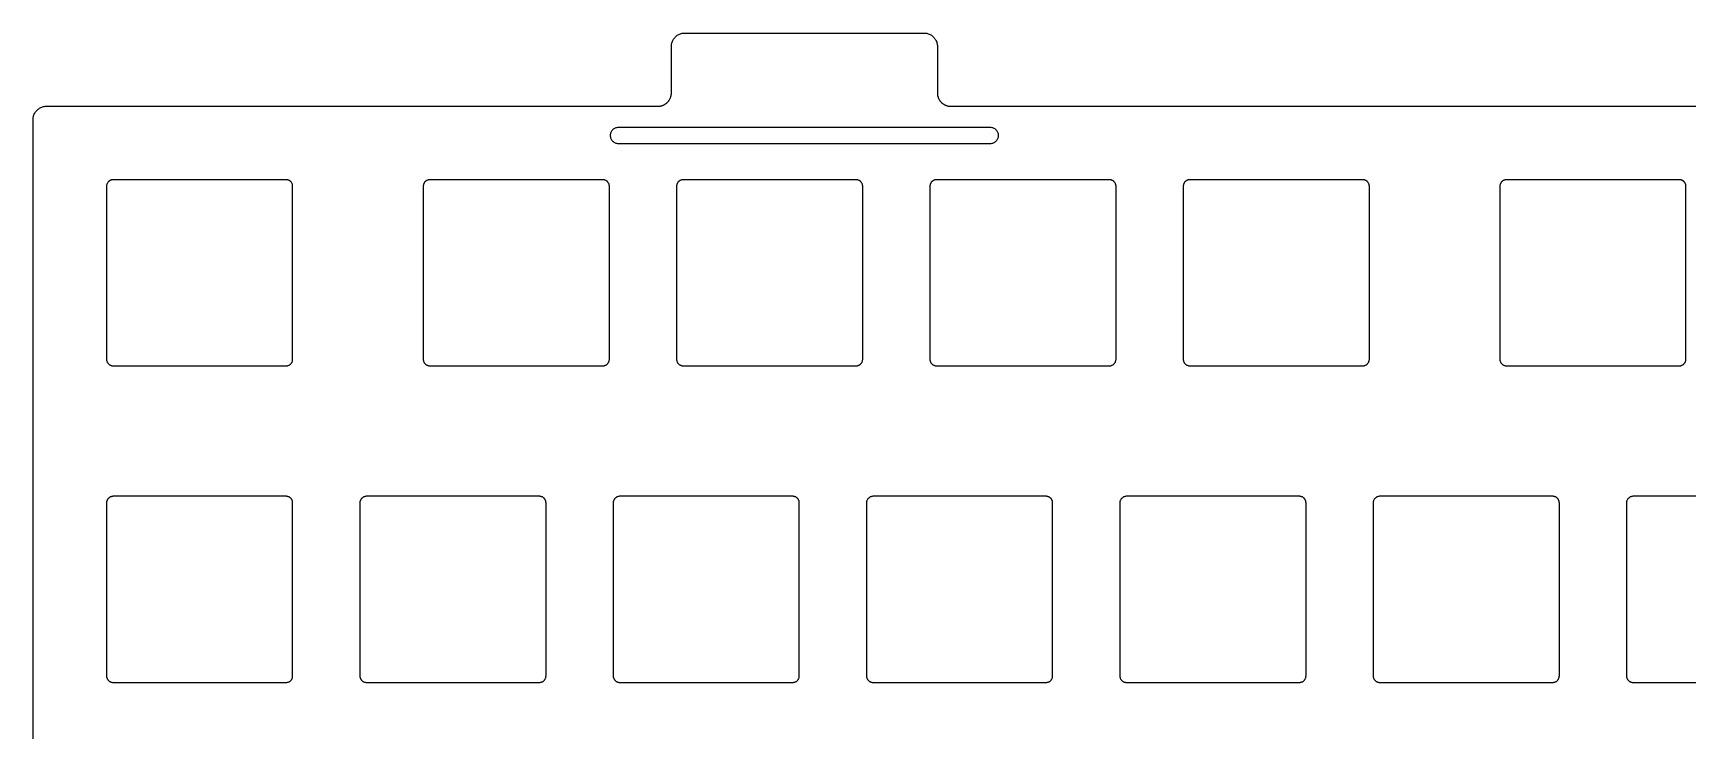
# Model space of a CAD drawing. Header units: millimetres. Extents: x -6 to 321, y -6 to 135.
# Drawn here: x 0 to 124.4, y 82.8 to 135.3 of the extents above; entities that cross this region are included whole.
import ezdxf

# ---------------------------------------------------------------- set-up
doc = ezdxf.new("R2010")
doc.units = ezdxf.units.MM
for name, color, linetype in [('CUTOUTS', 1, 'Continuous'), ('FLEX', 3, 'Continuous'), ('OUTLINE', 7, 'Continuous')]:
    doc.layers.add(name, color=color, linetype=linetype)

msp = doc.modelspace()

# ---------------------------------------------------------------- linework, layer by layer
at = {"layer": 'CUTOUTS'}
for points in [[(5.86, 110.33), (5.9, 110.32), (5.93, 110.31), (5.96, 110.3), (5.99, 110.3), (6.03, 110.3), (19.02, 110.3), (19.06, 110.3), (19.09, 110.3), (19.12, 110.31), (19.15, 110.32), (19.19, 110.33), (19.22, 110.34), (19.25, 110.35), (19.27, 110.37), (19.3, 110.38), (19.33, 110.4), (19.35, 110.42), (19.38, 110.45), (19.4, 110.47), (19.42, 110.5), (19.44, 110.52), (19.46, 110.55), (19.47, 110.58), (19.49, 110.61), (19.5, 110.64), (19.51, 110.67), (19.52, 110.7), (19.52, 110.73), (19.52, 110.77), (19.52, 110.8), (19.52, 123.8), (19.52, 123.83), (19.52, 123.87), (19.52, 123.9), (19.51, 123.93), (19.5, 123.96), (19.49, 123.99), (19.47, 124.02), (19.46, 124.05), (19.44, 124.08), (19.42, 124.1), (19.4, 124.13), (19.38, 124.15), (19.35, 124.18), (19.33, 124.2), (19.3, 124.22), (19.27, 124.23), (19.25, 124.25), (19.22, 124.26), (19.19, 124.27), (19.15, 124.28), (19.12, 124.29), (19.09, 124.3), (19.06, 124.3), (19.02, 124.3), (6.03, 124.3), (5.99, 124.3), (5.96, 124.3), (5.93, 124.29), (5.9, 124.28), (5.86, 124.27), (5.83, 124.26), (5.8, 124.25), (5.78, 124.23), (5.75, 124.22), (5.72, 124.2), (5.7, 124.18), (5.67, 124.15), (5.65, 124.13), (5.63, 124.1), (5.61, 124.08), (5.59, 124.05), (5.58, 124.02), (5.56, 123.99), (5.55, 123.96), (5.54, 123.93), (5.53, 123.9), (5.53, 123.87), (5.53, 123.83), (5.53, 123.8), (5.53, 110.8), (5.53, 110.77), (5.53, 110.73), (5.53, 110.7), (5.54, 110.67), (5.55, 110.64), (5.56, 110.61), (5.58, 110.58), (5.59, 110.55), (5.61, 110.52), (5.63, 110.5), (5.65, 110.47), (5.67, 110.45), (5.7, 110.42), (5.72, 110.4), (5.75, 110.38), (5.78, 110.37), (5.8, 110.35), (5.83, 110.34)], [(29.71, 110.32), (29.74, 110.31), (29.77, 110.3), (29.8, 110.3), (29.84, 110.3), (42.84, 110.3), (42.87, 110.3), (42.9, 110.3), (42.94, 110.31), (42.97, 110.32), (43, 110.33), (43.03, 110.34), (43.06, 110.35), (43.09, 110.37), (43.12, 110.38), (43.14, 110.4), (43.17, 110.42), (43.19, 110.45), (43.21, 110.47), (43.23, 110.5), (43.25, 110.52), (43.27, 110.55), (43.29, 110.58), (43.3, 110.61), (43.31, 110.64), (43.32, 110.67), (43.33, 110.7), (43.33, 110.73), (43.34, 110.77), (43.34, 110.8), (43.34, 123.8), (43.34, 123.83), (43.33, 123.87), (43.33, 123.9), (43.32, 123.93), (43.31, 123.96), (43.3, 123.99), (43.29, 124.02), (43.27, 124.05), (43.25, 124.08), (43.23, 124.1), (43.21, 124.13), (43.19, 124.15), (43.17, 124.18), (43.14, 124.2), (43.12, 124.22), (43.09, 124.23), (43.06, 124.25), (43.03, 124.26), (43, 124.27), (42.97, 124.28), (42.94, 124.29), (42.9, 124.3), (42.87, 124.3), (42.84, 124.3), (29.84, 124.3), (29.8, 124.3), (29.77, 124.3), (29.74, 124.29), (29.71, 124.28), (29.68, 124.27), (29.65, 124.26), (29.62, 124.25), (29.59, 124.23), (29.56, 124.22), (29.53, 124.2), (29.51, 124.18), (29.48, 124.15), (29.46, 124.13), (29.44, 124.1), (29.42, 124.08), (29.4, 124.05), (29.39, 124.02), (29.38, 123.99), (29.36, 123.96), (29.35, 123.93), (29.35, 123.9), (29.34, 123.87), (29.34, 123.83), (29.34, 123.8), (29.34, 110.8), (29.34, 110.77), (29.34, 110.73), (29.35, 110.7), (29.35, 110.67), (29.36, 110.64), (29.38, 110.61), (29.39, 110.58), (29.4, 110.55), (29.42, 110.52), (29.44, 110.5), (29.46, 110.47), (29.48, 110.45), (29.51, 110.42), (29.53, 110.4), (29.56, 110.38), (29.59, 110.37), (29.62, 110.35), (29.65, 110.34), (29.68, 110.33)], [(48.73, 110.33), (48.76, 110.32), (48.79, 110.31), (48.82, 110.3), (48.85, 110.3), (48.89, 110.3), (61.89, 110.3), (61.92, 110.3), (61.95, 110.3), (61.99, 110.31), (62.02, 110.32), (62.05, 110.33), (62.08, 110.34), (62.11, 110.35), (62.14, 110.37), (62.17, 110.38), (62.19, 110.4), (62.22, 110.42), (62.24, 110.45), (62.26, 110.47), (62.28, 110.5), (62.3, 110.52), (62.32, 110.55), (62.34, 110.58), (62.35, 110.61), (62.36, 110.64), (62.37, 110.67), (62.38, 110.7), (62.38, 110.73), (62.39, 110.77), (62.39, 110.8), (62.39, 123.8), (62.39, 123.83), (62.38, 123.87), (62.38, 123.9), (62.37, 123.93), (62.36, 123.96), (62.35, 123.99), (62.34, 124.02), (62.32, 124.05), (62.3, 124.08), (62.28, 124.1), (62.26, 124.13), (62.24, 124.15), (62.22, 124.18), (62.19, 124.2), (62.17, 124.22), (62.14, 124.23), (62.11, 124.25), (62.08, 124.26), (62.05, 124.27), (62.02, 124.28), (61.99, 124.29), (61.95, 124.3), (61.92, 124.3), (61.89, 124.3), (48.89, 124.3), (48.85, 124.3), (48.82, 124.3), (48.79, 124.29), (48.76, 124.28), (48.73, 124.27), (48.7, 124.26), (48.67, 124.25), (48.64, 124.23), (48.61, 124.22), (48.58, 124.2), (48.56, 124.18), (48.53, 124.15), (48.51, 124.13), (48.49, 124.1), (48.47, 124.08), (48.45, 124.05), (48.44, 124.02), (48.43, 123.99), (48.41, 123.96), (48.4, 123.93), (48.4, 123.9), (48.39, 123.87), (48.39, 123.83), (48.39, 123.8), (48.39, 110.8), (48.39, 110.77), (48.39, 110.73), (48.4, 110.7), (48.4, 110.67), (48.41, 110.64), (48.43, 110.61), (48.44, 110.58), (48.45, 110.55), (48.47, 110.52), (48.49, 110.5), (48.51, 110.47), (48.53, 110.45), (48.56, 110.42), (48.58, 110.4), (48.61, 110.38), (48.64, 110.37), (48.67, 110.35), (48.7, 110.34)], [(67.78, 110.33), (67.81, 110.32), (67.84, 110.31), (67.87, 110.3), (67.9, 110.3), (67.94, 110.3), (80.94, 110.3), (80.97, 110.3), (81, 110.3), (81.04, 110.31), (81.07, 110.32), (81.1, 110.33), (81.13, 110.34), (81.16, 110.35), (81.19, 110.37), (81.22, 110.38), (81.24, 110.4), (81.27, 110.42), (81.29, 110.45), (81.31, 110.47), (81.33, 110.5), (81.35, 110.52), (81.37, 110.55), (81.39, 110.58), (81.4, 110.61), (81.41, 110.64), (81.42, 110.67), (81.43, 110.7), (81.43, 110.73), (81.44, 110.77), (81.44, 110.8), (81.44, 123.8), (81.44, 123.83), (81.43, 123.87), (81.43, 123.9), (81.42, 123.93), (81.41, 123.96), (81.4, 123.99), (81.39, 124.02), (81.37, 124.05), (81.35, 124.08), (81.33, 124.1), (81.31, 124.13), (81.29, 124.15), (81.27, 124.18), (81.24, 124.2), (81.22, 124.22), (81.19, 124.23), (81.16, 124.25), (81.13, 124.26), (81.1, 124.27), (81.07, 124.28), (81.04, 124.29), (81, 124.3), (80.97, 124.3), (80.94, 124.3), (67.94, 124.3), (67.9, 124.3), (67.87, 124.3), (67.84, 124.29), (67.81, 124.28), (67.78, 124.27), (67.75, 124.26), (67.72, 124.25), (67.69, 124.23), (67.66, 124.22), (67.63, 124.2), (67.61, 124.18), (67.58, 124.15), (67.56, 124.13), (67.54, 124.1), (67.52, 124.08), (67.5, 124.05), (67.49, 124.02), (67.48, 123.99), (67.46, 123.96), (67.45, 123.93), (67.45, 123.9), (67.44, 123.87), (67.44, 123.83), (67.44, 123.8), (67.44, 110.8), (67.44, 110.77), (67.44, 110.73), (67.45, 110.7), (67.45, 110.67), (67.46, 110.64), (67.48, 110.61), (67.49, 110.58), (67.5, 110.55), (67.52, 110.52), (67.54, 110.5), (67.56, 110.47), (67.58, 110.45), (67.61, 110.42), (67.63, 110.4), (67.66, 110.38), (67.69, 110.37), (67.72, 110.35), (67.75, 110.34)], [(86.83, 110.33), (86.86, 110.32), (86.89, 110.31), (86.92, 110.3), (86.95, 110.3), (86.99, 110.3), (99.99, 110.3), (100.02, 110.3), (100.05, 110.3), (100.09, 110.31), (100.12, 110.32), (100.15, 110.33), (100.18, 110.34), (100.21, 110.35), (100.24, 110.37), (100.27, 110.38), (100.29, 110.4), (100.32, 110.42), (100.34, 110.45), (100.36, 110.47), (100.38, 110.5), (100.4, 110.52), (100.42, 110.55), (100.44, 110.58), (100.45, 110.61), (100.46, 110.64), (100.47, 110.67), (100.48, 110.7), (100.48, 110.73), (100.49, 110.77), (100.49, 110.8), (100.49, 123.8), (100.49, 123.83), (100.48, 123.87), (100.48, 123.9), (100.47, 123.93), (100.46, 123.96), (100.45, 123.99), (100.44, 124.02), (100.42, 124.05), (100.4, 124.08), (100.38, 124.1), (100.36, 124.13), (100.34, 124.15), (100.32, 124.18), (100.29, 124.2), (100.27, 124.22), (100.24, 124.23), (100.21, 124.25), (100.18, 124.26), (100.15, 124.27), (100.12, 124.28), (100.09, 124.29), (100.05, 124.3), (100.02, 124.3), (99.99, 124.3), (86.99, 124.3), (86.95, 124.3), (86.92, 124.3), (86.89, 124.29), (86.86, 124.28), (86.83, 124.27), (86.8, 124.26), (86.77, 124.25), (86.74, 124.23), (86.71, 124.22), (86.68, 124.2), (86.66, 124.18), (86.63, 124.15), (86.61, 124.13), (86.59, 124.1), (86.57, 124.08), (86.55, 124.05), (86.54, 124.02), (86.53, 123.99), (86.51, 123.96), (86.5, 123.93), (86.5, 123.9), (86.49, 123.87), (86.49, 123.83), (86.49, 123.8), (86.49, 110.8), (86.49, 110.77), (86.49, 110.73), (86.5, 110.7), (86.5, 110.67), (86.51, 110.64), (86.53, 110.61), (86.54, 110.58), (86.55, 110.55), (86.57, 110.52), (86.59, 110.5), (86.61, 110.47), (86.63, 110.45), (86.66, 110.42), (86.68, 110.4), (86.71, 110.38), (86.74, 110.37), (86.77, 110.35), (86.8, 110.34)], [(110.64, 110.33), (110.67, 110.32), (110.7, 110.31), (110.73, 110.3), (110.77, 110.3), (110.8, 110.3), (123.8, 110.3), (123.83, 110.3), (123.87, 110.3), (123.9, 110.31), (123.93, 110.32), (123.96, 110.33), (123.99, 110.34), (124.02, 110.35), (124.05, 110.37), (124.08, 110.38), (124.1, 110.4), (124.13, 110.42), (124.15, 110.45), (124.18, 110.47), (124.2, 110.5), (124.22, 110.52), (124.23, 110.55), (124.25, 110.58), (124.26, 110.61), (124.27, 110.64), (124.28, 110.67), (124.29, 110.7), (124.3, 110.73), (124.3, 110.77), (124.3, 110.8), (124.3, 123.8), (124.3, 123.83), (124.3, 123.87), (124.29, 123.9), (124.28, 123.93), (124.27, 123.96), (124.26, 123.99), (124.25, 124.02), (124.23, 124.05), (124.22, 124.08), (124.2, 124.1), (124.18, 124.13), (124.15, 124.15), (124.13, 124.18), (124.1, 124.2), (124.08, 124.22), (124.05, 124.23), (124.02, 124.25), (123.99, 124.26), (123.96, 124.27), (123.93, 124.28), (123.9, 124.29), (123.87, 124.3), (123.83, 124.3), (123.8, 124.3), (110.8, 124.3), (110.77, 124.3), (110.73, 124.3), (110.7, 124.29), (110.67, 124.28), (110.64, 124.27), (110.61, 124.26), (110.58, 124.25), (110.55, 124.23), (110.52, 124.22), (110.5, 124.2), (110.47, 124.18), (110.45, 124.15), (110.42, 124.13), (110.4, 124.1), (110.38, 124.08), (110.37, 124.05), (110.35, 124.02), (110.34, 123.99), (110.33, 123.96), (110.32, 123.93), (110.31, 123.9), (110.3, 123.87), (110.3, 123.83), (110.3, 123.8), (110.3, 110.8), (110.3, 110.77), (110.3, 110.73), (110.31, 110.7), (110.32, 110.67), (110.33, 110.64), (110.34, 110.61), (110.35, 110.58), (110.37, 110.55), (110.38, 110.52), (110.4, 110.5), (110.42, 110.47), (110.45, 110.45), (110.47, 110.42), (110.5, 110.4), (110.52, 110.38), (110.55, 110.37), (110.58, 110.35), (110.61, 110.34)], [(5.86, 86.51), (5.9, 86.5), (5.93, 86.5), (5.96, 86.49), (5.99, 86.49), (6.03, 86.49), (19.02, 86.49), (19.06, 86.49), (19.09, 86.49), (19.12, 86.5), (19.15, 86.5), (19.19, 86.51), (19.22, 86.53), (19.25, 86.54), (19.27, 86.55), (19.3, 86.57), (19.33, 86.59), (19.35, 86.61), (19.38, 86.63), (19.4, 86.66), (19.42, 86.68), (19.44, 86.71), (19.46, 86.74), (19.47, 86.77), (19.49, 86.8), (19.5, 86.83), (19.51, 86.86), (19.52, 86.89), (19.52, 86.92), (19.52, 86.95), (19.52, 86.99), (19.52, 99.99), (19.52, 100.02), (19.52, 100.05), (19.52, 100.09), (19.51, 100.12), (19.5, 100.15), (19.49, 100.18), (19.47, 100.21), (19.46, 100.24), (19.44, 100.27), (19.42, 100.29), (19.4, 100.32), (19.38, 100.34), (19.35, 100.36), (19.33, 100.38), (19.3, 100.4), (19.27, 100.42), (19.25, 100.44), (19.22, 100.45), (19.19, 100.46), (19.15, 100.47), (19.12, 100.48), (19.09, 100.48), (19.06, 100.49), (19.02, 100.49), (6.03, 100.49), (5.99, 100.49), (5.96, 100.48), (5.93, 100.48), (5.9, 100.47), (5.86, 100.46), (5.83, 100.45), (5.8, 100.44), (5.78, 100.42), (5.75, 100.4), (5.72, 100.38), (5.7, 100.36), (5.67, 100.34), (5.65, 100.32), (5.63, 100.29), (5.61, 100.27), (5.59, 100.24), (5.58, 100.21), (5.56, 100.18), (5.55, 100.15), (5.54, 100.12), (5.53, 100.09), (5.53, 100.05), (5.53, 100.02), (5.53, 99.99), (5.53, 86.99), (5.53, 86.95), (5.53, 86.92), (5.53, 86.89), (5.54, 86.86), (5.55, 86.83), (5.56, 86.8), (5.58, 86.77), (5.59, 86.74), (5.61, 86.71), (5.63, 86.68), (5.65, 86.66), (5.67, 86.63), (5.7, 86.61), (5.72, 86.59), (5.75, 86.57), (5.78, 86.55), (5.8, 86.54), (5.83, 86.53)], [(24.91, 86.51), (24.95, 86.5), (24.98, 86.5), (25.01, 86.49), (25.04, 86.49), (25.08, 86.49), (38.08, 86.49), (38.11, 86.49), (38.14, 86.49), (38.17, 86.5), (38.2, 86.5), (38.24, 86.51), (38.27, 86.53), (38.3, 86.54), (38.33, 86.55), (38.35, 86.57), (38.38, 86.59), (38.4, 86.61), (38.43, 86.63), (38.45, 86.66), (38.47, 86.68), (38.49, 86.71), (38.51, 86.74), (38.52, 86.77), (38.54, 86.8), (38.55, 86.83), (38.56, 86.86), (38.57, 86.89), (38.57, 86.92), (38.57, 86.95), (38.58, 86.99), (38.58, 99.99), (38.57, 100.02), (38.57, 100.05), (38.57, 100.09), (38.56, 100.12), (38.55, 100.15), (38.54, 100.18), (38.52, 100.21), (38.51, 100.24), (38.49, 100.27), (38.47, 100.29), (38.45, 100.32), (38.43, 100.34), (38.4, 100.36), (38.38, 100.38), (38.35, 100.4), (38.33, 100.42), (38.3, 100.44), (38.27, 100.45), (38.24, 100.46), (38.2, 100.47), (38.17, 100.48), (38.14, 100.48), (38.11, 100.49), (38.08, 100.49), (25.08, 100.49), (25.04, 100.49), (25.01, 100.48), (24.98, 100.48), (24.95, 100.47), (24.91, 100.46), (24.88, 100.45), (24.85, 100.44), (24.83, 100.42), (24.8, 100.4), (24.77, 100.38), (24.75, 100.36), (24.72, 100.34), (24.7, 100.32), (24.68, 100.29), (24.66, 100.27), (24.64, 100.24), (24.63, 100.21), (24.61, 100.18), (24.6, 100.15), (24.59, 100.12), (24.58, 100.09), (24.58, 100.05), (24.58, 100.02), (24.58, 99.99), (24.58, 86.99), (24.58, 86.95), (24.58, 86.92), (24.58, 86.89), (24.59, 86.86), (24.6, 86.83), (24.61, 86.8), (24.63, 86.77), (24.64, 86.74), (24.66, 86.71), (24.68, 86.68), (24.7, 86.66), (24.72, 86.63), (24.75, 86.61), (24.77, 86.59), (24.8, 86.57), (24.83, 86.55), (24.85, 86.54), (24.88, 86.53)], [(44, 86.5), (44.03, 86.5), (44.06, 86.49), (44.09, 86.49), (44.12, 86.49), (57.12, 86.49), (57.16, 86.49), (57.19, 86.49), (57.22, 86.5), (57.25, 86.5), (57.29, 86.51), (57.32, 86.53), (57.35, 86.54), (57.38, 86.55), (57.4, 86.57), (57.43, 86.59), (57.45, 86.61), (57.48, 86.63), (57.5, 86.66), (57.52, 86.68), (57.54, 86.71), (57.56, 86.74), (57.57, 86.77), (57.59, 86.8), (57.6, 86.83), (57.61, 86.86), (57.62, 86.89), (57.62, 86.92), (57.62, 86.95), (57.62, 86.99), (57.62, 99.99), (57.62, 100.02), (57.62, 100.05), (57.62, 100.09), (57.61, 100.12), (57.6, 100.15), (57.59, 100.18), (57.57, 100.21), (57.56, 100.24), (57.54, 100.27), (57.52, 100.29), (57.5, 100.32), (57.48, 100.34), (57.45, 100.36), (57.43, 100.38), (57.4, 100.4), (57.38, 100.42), (57.35, 100.44), (57.32, 100.45), (57.29, 100.46), (57.25, 100.47), (57.22, 100.48), (57.19, 100.48), (57.16, 100.49), (57.12, 100.49), (44.12, 100.49), (44.09, 100.49), (44.06, 100.48), (44.03, 100.48), (44, 100.47), (43.96, 100.46), (43.93, 100.45), (43.9, 100.44), (43.88, 100.42), (43.85, 100.4), (43.82, 100.38), (43.8, 100.36), (43.77, 100.34), (43.75, 100.32), (43.73, 100.29), (43.71, 100.27), (43.69, 100.24), (43.68, 100.21), (43.66, 100.18), (43.65, 100.15), (43.64, 100.12), (43.63, 100.09), (43.63, 100.05), (43.63, 100.02), (43.62, 99.99), (43.62, 86.99), (43.63, 86.95), (43.63, 86.92), (43.63, 86.89), (43.64, 86.86), (43.65, 86.83), (43.66, 86.8), (43.68, 86.77), (43.69, 86.74), (43.71, 86.71), (43.73, 86.68), (43.75, 86.66), (43.77, 86.63), (43.8, 86.61), (43.82, 86.59), (43.85, 86.57), (43.88, 86.55), (43.9, 86.54), (43.93, 86.53), (43.96, 86.51)], [(63.01, 86.51), (63.05, 86.5), (63.08, 86.5), (63.11, 86.49), (63.14, 86.49), (63.17, 86.49), (76.17, 86.49), (76.21, 86.49), (76.24, 86.49), (76.27, 86.5), (76.3, 86.5), (76.34, 86.51), (76.37, 86.53), (76.4, 86.54), (76.42, 86.55), (76.45, 86.57), (76.48, 86.59), (76.5, 86.61), (76.53, 86.63), (76.55, 86.66), (76.57, 86.68), (76.59, 86.71), (76.61, 86.74), (76.62, 86.77), (76.64, 86.8), (76.65, 86.83), (76.66, 86.86), (76.67, 86.89), (76.67, 86.92), (76.67, 86.95), (76.67, 86.99), (76.67, 99.99), (76.67, 100.02), (76.67, 100.05), (76.67, 100.09), (76.66, 100.12), (76.65, 100.15), (76.64, 100.18), (76.62, 100.21), (76.61, 100.24), (76.59, 100.27), (76.57, 100.29), (76.55, 100.32), (76.53, 100.34), (76.5, 100.36), (76.48, 100.38), (76.45, 100.4), (76.42, 100.42), (76.4, 100.44), (76.37, 100.45), (76.34, 100.46), (76.3, 100.47), (76.27, 100.48), (76.24, 100.48), (76.21, 100.49), (76.17, 100.49), (63.17, 100.49), (63.14, 100.49), (63.11, 100.48), (63.08, 100.48), (63.05, 100.47), (63.01, 100.46), (62.98, 100.45), (62.95, 100.44), (62.92, 100.42), (62.9, 100.4), (62.87, 100.38), (62.85, 100.36), (62.82, 100.34), (62.8, 100.32), (62.78, 100.29), (62.76, 100.27), (62.74, 100.24), (62.73, 100.21), (62.71, 100.18), (62.7, 100.15), (62.69, 100.12), (62.68, 100.09), (62.68, 100.05), (62.68, 100.02), (62.67, 99.99), (62.67, 86.99), (62.68, 86.95), (62.68, 86.92), (62.68, 86.89), (62.69, 86.86), (62.7, 86.83), (62.71, 86.8), (62.73, 86.77), (62.74, 86.74), (62.76, 86.71), (62.78, 86.68), (62.8, 86.66), (62.82, 86.63), (62.85, 86.61), (62.87, 86.59), (62.9, 86.57), (62.92, 86.55), (62.95, 86.54), (62.98, 86.53)], [(82.06, 86.51), (82.1, 86.5), (82.13, 86.5), (82.16, 86.49), (82.19, 86.49), (82.23, 86.49), (95.23, 86.49), (95.26, 86.49), (95.29, 86.49), (95.32, 86.5), (95.35, 86.5), (95.39, 86.51), (95.42, 86.53), (95.45, 86.54), (95.48, 86.55), (95.5, 86.57), (95.53, 86.59), (95.55, 86.61), (95.58, 86.63), (95.6, 86.66), (95.62, 86.68), (95.64, 86.71), (95.66, 86.74), (95.67, 86.77), (95.69, 86.8), (95.7, 86.83), (95.71, 86.86), (95.72, 86.89), (95.72, 86.92), (95.72, 86.95), (95.73, 86.99), (95.73, 99.99), (95.72, 100.02), (95.72, 100.05), (95.72, 100.09), (95.71, 100.12), (95.7, 100.15), (95.69, 100.18), (95.67, 100.21), (95.66, 100.24), (95.64, 100.27), (95.62, 100.29), (95.6, 100.32), (95.58, 100.34), (95.55, 100.36), (95.53, 100.38), (95.5, 100.4), (95.48, 100.42), (95.45, 100.44), (95.42, 100.45), (95.39, 100.46), (95.35, 100.47), (95.32, 100.48), (95.29, 100.48), (95.26, 100.49), (95.23, 100.49), (82.23, 100.49), (82.19, 100.49), (82.16, 100.48), (82.13, 100.48), (82.1, 100.47), (82.06, 100.46), (82.03, 100.45), (82, 100.44), (81.98, 100.42), (81.95, 100.4), (81.92, 100.38), (81.9, 100.36), (81.87, 100.34), (81.85, 100.32), (81.83, 100.29), (81.81, 100.27), (81.79, 100.24), (81.78, 100.21), (81.76, 100.18), (81.75, 100.15), (81.74, 100.12), (81.73, 100.09), (81.73, 100.05), (81.73, 100.02), (81.73, 99.99), (81.73, 86.99), (81.73, 86.95), (81.73, 86.92), (81.73, 86.89), (81.74, 86.86), (81.75, 86.83), (81.76, 86.8), (81.78, 86.77), (81.79, 86.74), (81.81, 86.71), (81.83, 86.68), (81.85, 86.66), (81.87, 86.63), (81.9, 86.61), (81.92, 86.59), (81.95, 86.57), (81.98, 86.55), (82, 86.54), (82.03, 86.53)], [(101.15, 86.5), (101.18, 86.5), (101.21, 86.49), (101.24, 86.49), (101.28, 86.49), (114.28, 86.49), (114.31, 86.49), (114.34, 86.49), (114.37, 86.5), (114.4, 86.5), (114.44, 86.51), (114.47, 86.53), (114.5, 86.54), (114.53, 86.55), (114.55, 86.57), (114.58, 86.59), (114.6, 86.61), (114.63, 86.63), (114.65, 86.66), (114.67, 86.68), (114.69, 86.71), (114.71, 86.74), (114.72, 86.77), (114.74, 86.8), (114.75, 86.83), (114.76, 86.86), (114.77, 86.89), (114.77, 86.92), (114.77, 86.95), (114.78, 86.99), (114.78, 99.99), (114.77, 100.02), (114.77, 100.05), (114.77, 100.09), (114.76, 100.12), (114.75, 100.15), (114.74, 100.18), (114.72, 100.21), (114.71, 100.24), (114.69, 100.27), (114.67, 100.29), (114.65, 100.32), (114.63, 100.34), (114.6, 100.36), (114.58, 100.38), (114.55, 100.4), (114.53, 100.42), (114.5, 100.44), (114.47, 100.45), (114.44, 100.46), (114.4, 100.47), (114.37, 100.48), (114.34, 100.48), (114.31, 100.49), (114.28, 100.49), (101.28, 100.49), (101.24, 100.49), (101.21, 100.48), (101.18, 100.48), (101.15, 100.47), (101.11, 100.46), (101.08, 100.45), (101.05, 100.44), (101.03, 100.42), (101, 100.4), (100.97, 100.38), (100.95, 100.36), (100.92, 100.34), (100.9, 100.32), (100.88, 100.29), (100.86, 100.27), (100.84, 100.24), (100.83, 100.21), (100.81, 100.18), (100.8, 100.15), (100.79, 100.12), (100.78, 100.09), (100.78, 100.05), (100.78, 100.02), (100.78, 99.99), (100.78, 86.99), (100.78, 86.95), (100.78, 86.92), (100.78, 86.89), (100.79, 86.86), (100.8, 86.83), (100.81, 86.8), (100.83, 86.77), (100.84, 86.74), (100.86, 86.71), (100.88, 86.68), (100.9, 86.66), (100.92, 86.63), (100.95, 86.61), (100.97, 86.59), (101, 86.57), (101.03, 86.55), (101.05, 86.54), (101.08, 86.53), (101.11, 86.51)]]:
    msp.add_lwpolyline(points, close=True, dxfattribs=at)
msp.add_lwpolyline([(133.32, 100.49), (120.33, 100.49), (120.29, 100.49), (120.26, 100.48), (120.23, 100.48), (120.2, 100.47), (120.16, 100.46), (120.13, 100.45), (120.1, 100.44), (120.08, 100.42), (120.05, 100.4), (120.02, 100.38), (120, 100.36), (119.97, 100.34), (119.95, 100.32), (119.93, 100.29), (119.91, 100.27), (119.89, 100.24), (119.88, 100.21), (119.86, 100.18), (119.85, 100.15), (119.84, 100.12), (119.83, 100.09), (119.83, 100.05), (119.83, 100.02), (119.83, 99.99), (119.83, 86.99), (119.83, 86.95), (119.83, 86.92), (119.83, 86.89), (119.84, 86.86), (119.85, 86.83), (119.86, 86.8), (119.88, 86.77), (119.89, 86.74), (119.91, 86.71), (119.93, 86.68), (119.95, 86.66), (119.97, 86.63), (120, 86.61), (120.02, 86.59), (120.05, 86.57), (120.08, 86.55), (120.1, 86.54), (120.13, 86.53), (120.16, 86.51), (120.2, 86.5), (120.23, 86.5), (120.26, 86.49), (120.29, 86.49), (120.33, 86.49), (133.32, 86.49)], dxfattribs=at)
at = {"layer": 'FLEX'}
msp.add_lwpolyline([(72.28, 128.15), (72.23, 128.18), (72.17, 128.2), (72.12, 128.21), (72.06, 128.22), (72, 128.22), (44, 128.22), (43.94, 128.22), (43.88, 128.21), (43.83, 128.2), (43.77, 128.18), (43.72, 128.15), (43.67, 128.12), (43.62, 128.09), (43.58, 128.05), (43.54, 128.01), (43.5, 127.96), (43.47, 127.91), (43.45, 127.85), (43.43, 127.8), (43.41, 127.74), (43.4, 127.68), (43.4, 127.62), (43.4, 127.57), (43.41, 127.51), (43.43, 127.45), (43.45, 127.4), (43.47, 127.34), (43.5, 127.29), (43.54, 127.24), (43.58, 127.2), (43.62, 127.16), (43.67, 127.13), (43.72, 127.1), (43.77, 127.07), (43.83, 127.05), (43.88, 127.04), (43.94, 127.03), (44, 127.03), (72, 127.03), (72.06, 127.03), (72.12, 127.04), (72.17, 127.05), (72.23, 127.07), (72.28, 127.1), (72.33, 127.13), (72.38, 127.16), (72.42, 127.2), (72.46, 127.24), (72.5, 127.29), (72.53, 127.34), (72.55, 127.4), (72.57, 127.45), (72.59, 127.51), (72.6, 127.57), (72.6, 127.62), (72.6, 127.68), (72.59, 127.74), (72.57, 127.8), (72.55, 127.85), (72.53, 127.91), (72.5, 127.96), (72.46, 128.01), (72.42, 128.05), (72.38, 128.09), (72.33, 128.12)], close=True, dxfattribs=at)
at = {"layer": 'OUTLINE'}
msp.add_lwpolyline([(0, 75.92), (0, 128.81), (0, 128.84), (0, 128.86), (0.01, 128.92), (0.01, 128.99), (0.03, 129.05), (0.04, 129.11), (0.06, 129.18), (0.09, 129.24), (0.12, 129.3), (0.15, 129.35), (0.19, 129.41), (0.23, 129.46), (0.27, 129.51), (0.32, 129.55), (0.37, 129.6), (0.42, 129.64), (0.47, 129.67), (0.53, 129.71), (0.59, 129.74), (0.65, 129.76), (0.71, 129.78), (0.77, 129.8), (0.84, 129.81), (0.9, 129.82), (0.97, 129.82), (0.98, 129.82), (1.02, 129.82), (46.99, 129.82), (47.01, 129.83), (47.05, 129.83), (47.08, 129.83), (47.11, 129.83), (47.15, 129.84), (47.18, 129.84), (47.21, 129.85), (47.24, 129.86), (47.27, 129.86), (47.31, 129.87), (47.34, 129.88), (47.37, 129.9), (47.4, 129.91), (47.43, 129.92), (47.46, 129.94), (47.49, 129.95), (47.51, 129.97), (47.54, 129.98), (47.57, 130), (47.6, 130.02), (47.62, 130.04), (47.65, 130.06), (47.67, 130.08), (47.7, 130.11), (47.72, 130.13), (47.74, 130.15), (47.76, 130.18), (47.78, 130.2), (47.8, 130.23), (47.82, 130.26), (47.84, 130.28), (47.86, 130.31), (47.87, 130.34), (47.89, 130.37), (47.9, 130.4), (47.92, 130.43), (47.93, 130.46), (47.94, 130.49), (47.95, 130.52), (47.96, 130.55), (47.97, 130.58), (47.98, 130.61), (47.98, 130.65), (47.99, 130.68), (47.99, 130.71), (48, 130.74), (48, 130.78), (48, 130.82), (48, 130.83), (48, 134.32), (48, 134.39), (48.01, 134.46), (48.02, 134.52), (48.03, 134.58), (48.05, 134.65), (48.08, 134.71), (48.1, 134.77), (48.13, 134.82), (48.17, 134.88), (48.21, 134.93), (48.25, 134.98), (48.29, 135.03), (48.34, 135.08), (48.39, 135.12), (48.44, 135.16), (48.5, 135.19), (48.56, 135.22), (48.62, 135.25), (48.68, 135.27), (48.74, 135.29), (48.8, 135.31), (48.87, 135.32), (48.93, 135.32), (49, 135.32), (67, 135.32), (67.07, 135.32), (67.13, 135.32), (67.2, 135.31), (67.26, 135.29), (67.32, 135.27), (67.38, 135.25), (67.44, 135.22), (67.5, 135.19), (67.56, 135.16), (67.61, 135.12), (67.66, 135.08), (67.71, 135.03), (67.75, 134.98), (67.79, 134.93), (67.83, 134.88), (67.87, 134.82), (67.9, 134.77), (67.92, 134.71), (67.95, 134.65), (67.97, 134.58), (67.98, 134.52), (67.99, 134.46), (68, 134.39), (68, 134.32), (68, 130.83), (68, 130.82), (68, 130.78), (68, 130.74), (68.01, 130.71), (68.01, 130.68), (68.02, 130.65), (68.02, 130.61), (68.03, 130.58), (68.04, 130.55), (68.05, 130.52), (68.06, 130.49), (68.07, 130.46), (68.08, 130.43), (68.1, 130.4), (68.11, 130.37), (68.13, 130.34), (68.14, 130.31), (68.16, 130.28), (68.18, 130.26), (68.2, 130.23), (68.22, 130.2), (68.24, 130.18), (68.26, 130.15), (68.28, 130.13), (68.3, 130.11), (68.33, 130.08), (68.35, 130.06), (68.38, 130.04), (68.4, 130.02), (68.43, 130), (68.46, 129.98), (68.49, 129.97), (68.51, 129.95), (68.54, 129.94), (68.57, 129.92), (68.6, 129.91), (68.63, 129.9), (68.66, 129.88), (68.69, 129.87), (68.73, 129.86), (68.76, 129.86), (68.79, 129.85), (68.82, 129.84), (68.85, 129.84), (68.89, 129.83), (68.92, 129.83), (68.95, 129.83), (68.99, 129.83), (69.01, 129.82), (146.77, 129.82)], dxfattribs=at)

doc.saveas('drawing.dxf')
